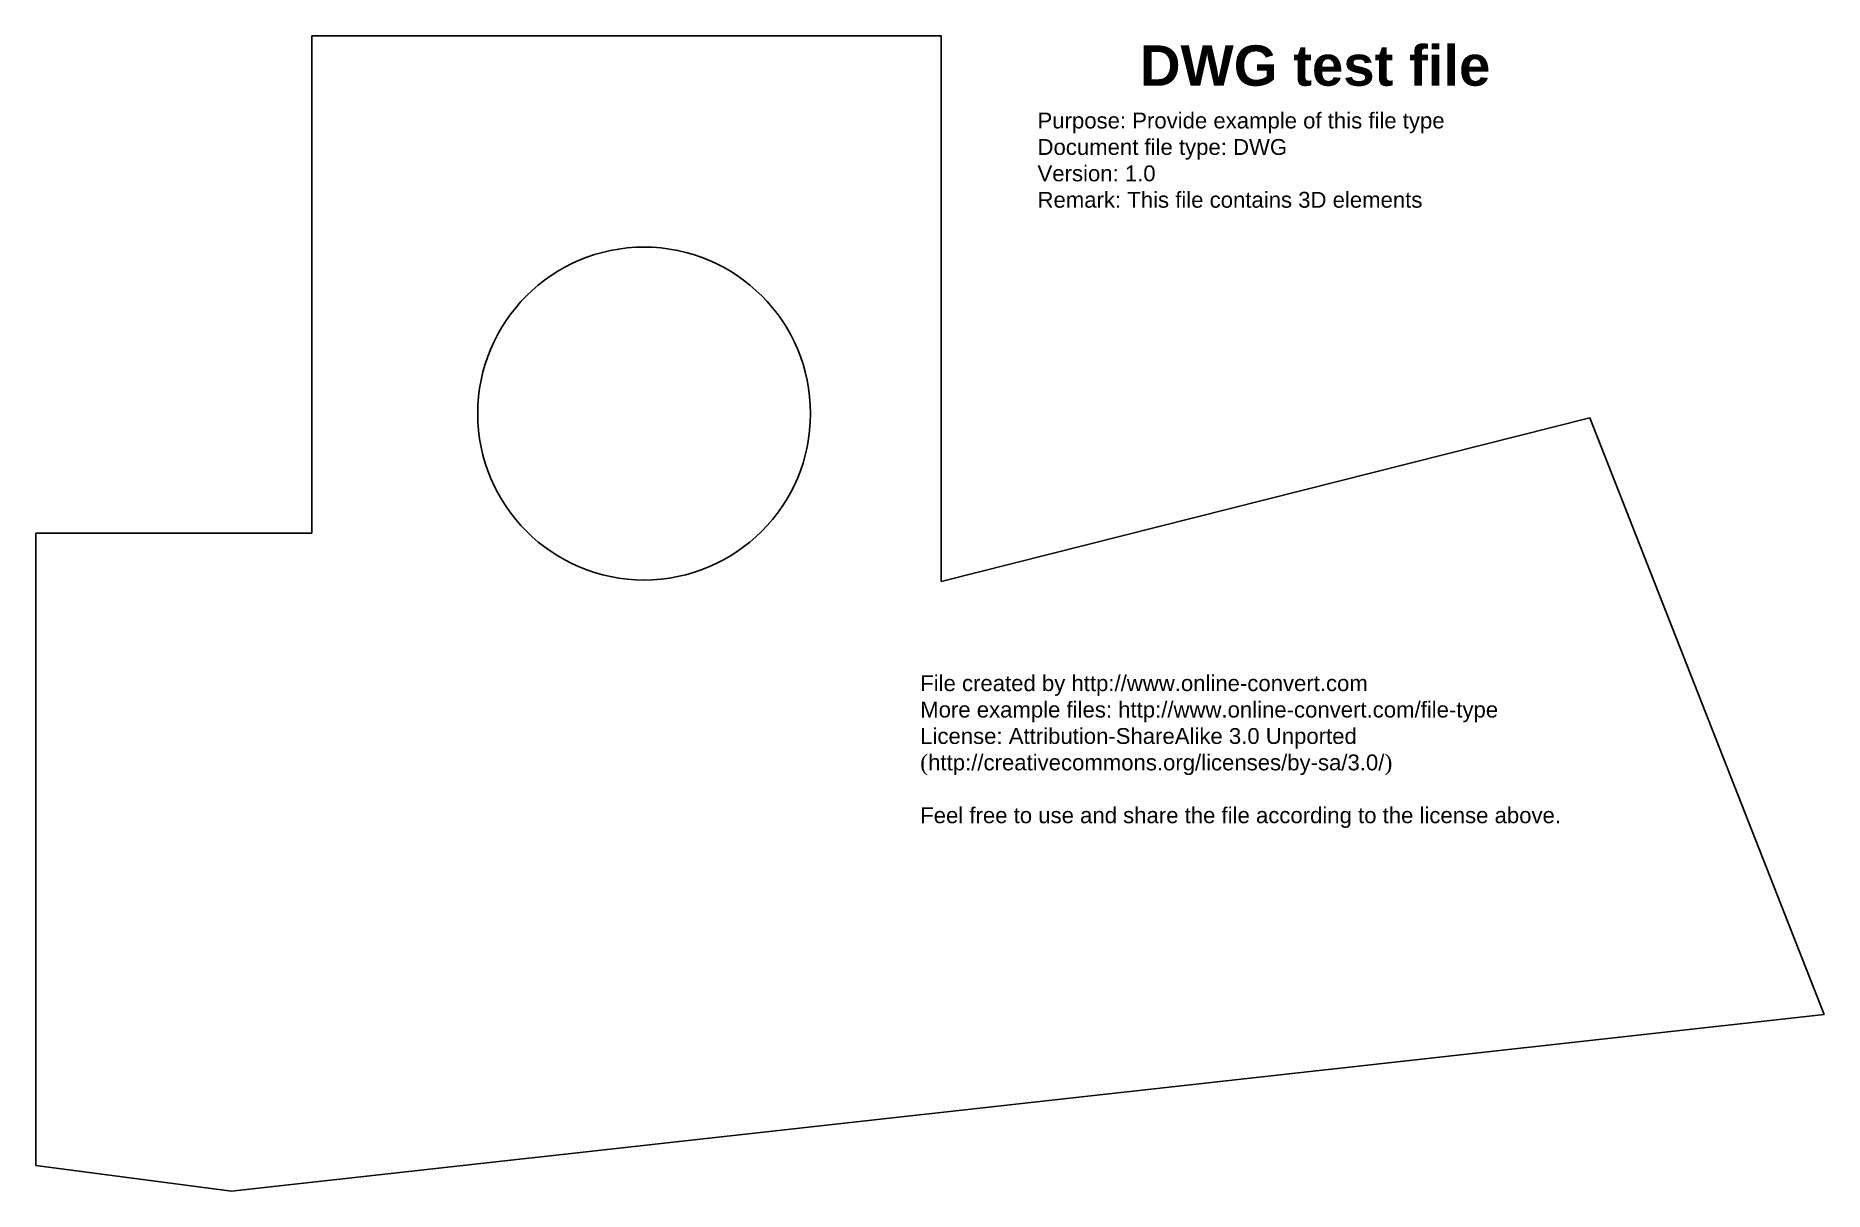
# Model space of a CAD drawing. Header units: inches. Extents: x 8.4 to 29.1, y 6.7 to 20.1.
import ezdxf

# ---------------------------------------------------------------- set-up
doc = ezdxf.new("R2010")
doc.units = ezdxf.units.IN
doc.header["$MEASUREMENT"] = 0
doc.layers.add('DWG', color=7, linetype='Continuous')
doc.layers.add('New Layer', color=7, linetype='Continuous')
doc.styles.get("Standard").update_dxf_attribs({"font": 'arial.ttf'})

msp = doc.modelspace()

# ---------------------------------------------------------------- linework, layer by layer
at = {"layer": 'DWG'}
for p, q in [((18.871, 20.061), (11.587, 20.061)), ((11.587, 20.061), (11.587, 14.305)), ((18.871, 13.748), (18.871, 20.061)), ((26.379, 15.642), (18.871, 13.748)), ((29.092, 8.735), (26.379, 15.642)), ((11.587, 14.305), (8.391, 14.305)), ((8.391, 14.305), (8.391, 6.989)), ((10.658, 6.692), (29.092, 8.735)), ((8.391, 6.989), (10.658, 6.692))]:
    msp.add_line(p, q, dxfattribs=at)
at = {"layer": 'New Layer'}
msp.add_circle((15.432, 15.69), 1.926, dxfattribs=at)

# ---------------------------------------------------------------- texts
at = {"layer": 'DWG', "char_height": 0.2, "attachment_point": 1}
for s, width, insert in [('\\pi1.1848;{\\fArial|b1|i0|c0|p34;\\H2.3333x;DWG test file\\H1.4456x; \\H0.69174x;\\P\\pi0;\\fArial|b0|i0|c0|p34;\\H0.39286x;Purpose: Provide example of this file type\\H1.4571x; \\H0.68628x;\\PDocument file type: DWG\\H2.2281x; \\H0.44882x;\\PVersion: 1.0\\H1.9581x; \\H0.51069x;\\PRemark: This file contains 3D elements\\H2.0497x; }', 6.35509, (19.986, 19.95)), ('{\\H0.91667x;File created by http://www.online-convert.com\\fTimes New Roman|b0|i0|c0|p18;\\P\\fArial|b0|i0|c0|p34;More example files: http://www.online-convert.com/file-type\\fTimes New Roman|b0|i0|c0|p18;\\P\\fArial|b0|i0|c0|p34;License: Attribution-ShareAlike 3.0 Unported\\fTimes New Roman|b0|i0|c0|p18;\\P(\\fArial|b0|i0|c0|p34;http://creativecommons.org/licenses/by-sa/3.0/\\fTimes New Roman|b0|i0|c0|p18;)\\P\\P\\fArial|b0|i0|c0|p34;Feel free to use and share the file according to the license above.}', 8.20763, (18.628, 12.662))]:
    msp.add_mtext_dynamic_manual_height_columns(s, width=width, gutter_width=1, heights=[0], dxfattribs=dict(at, insert=insert))

doc.saveas('drawing.dxf')
